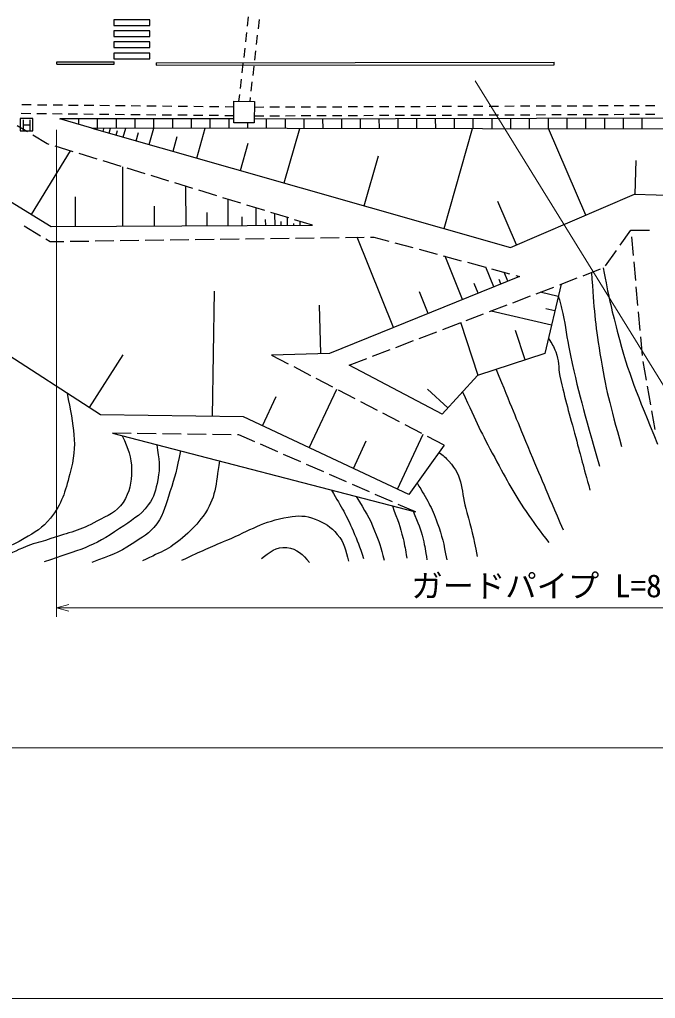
# Model space of a CAD drawing. Units: millimetres, scale not verified. Extents: x 40000 to 680000, y 20000 to 380000.
# Drawn here: x 113179 to 163962, y 205000 to 283188 of the extents above; entities that cross this region are included whole.
import ezdxf
from ezdxf.enums import TextEntityAlignment as Align

# ---------------------------------------------------------------- set-up
doc = ezdxf.new("R2010")
doc.units = ezdxf.units.MM
doc.header["$LTSCALE"] = 1000
for name, color, linetype, lineweight in [('M-BGD', 7, 'Continuous', 25), ('M-STR-HTXT', 7, 'Continuous', 13), ('M-STR-STRC', 7, 'Continuous', 13), ('M-TTL-BAND', 7, 'Continuous', 13)]:
    doc.layers.add(name, color=color, linetype=linetype, lineweight=lineweight)
doc.styles.add('ＭＳ ゴシック', font='')
doc.styles.get('ＭＳ ゴシック').set_extended_font_data('MS Gothic')

msp = doc.modelspace()

# ---------------------------------------------------------------- linework, layer by layer
at = {"layer": 'M-BGD'}
for p, q in [((131448, 283400), (131362, 282655)), ((132310, 283182), (132224, 282437)), ((131305, 282158), (131219, 281413)), ((132167, 281940), (132082, 281195)), ((131162, 280917), (131077, 280171)), ((132025, 280699), (131939, 279953)), ((116145, 279822), (120731, 279822)), ((116145, 279622), (116145, 279822)), ((116145, 279622), (120731, 279622)), ((120731, 279622), (120731, 279822)), ((124082, 279734), (155871, 279778)), ((124082, 279734), (124082, 279534)), ((124082, 279534), (155872, 279578)), ((131020, 279675), (130934, 278930)), ((131882, 279457), (131796, 278712)), ((155872, 279578), (155871, 279778)), ((130877, 278433), (130791, 277688)), ((131739, 278215), (131653, 277470)), ((130734, 277191), (130672, 276655)), ((131596, 276973), (131559, 276647)), ((113349, 276401), (114099, 276393)), ((114599, 276388), (115349, 276381)), ((115849, 276376), (116599, 276368)), ((117099, 276363), (117849, 276355)), ((118349, 276350), (119099, 276343)), ((119599, 276338), (120349, 276330)), ((120849, 276325), (121599, 276317)), ((122099, 276312), (122849, 276305)), ((123349, 276300), (124099, 276292)), ((124599, 276287), (125349, 276279)), ((125849, 276274), (126599, 276267)), ((127099, 276262), (127849, 276254)), ((128349, 276249), (129099, 276241)), ((129599, 276236), (130293, 276229)), ((131926, 276202), (132676, 276205)), ((133176, 276207), (133926, 276210)), ((134426, 276212), (135176, 276215)), ((135676, 276217), (136426, 276220)), ((136926, 276222), (137676, 276225)), ((138176, 276227), (138926, 276230)), ((139426, 276232), (140176, 276235)), ((140676, 276237), (141426, 276240)), ((141926, 276242), (142676, 276245)), ((143176, 276247), (143926, 276250)), ((144426, 276252), (145176, 276255)), ((145676, 276257), (146426, 276260)), ((146926, 276262), (147676, 276265)), ((148176, 276267), (148926, 276270)), ((149426, 276272), (150176, 276275)), ((150676, 276277), (151426, 276280)), ((151926, 276282), (152676, 276285)), ((153176, 276287), (153925, 276290)), ((154425, 276292), (155175, 276295)), ((155675, 276297), (156425, 276300)), ((156925, 276302), (157675, 276305)), ((158175, 276307), (158925, 276310)), ((159425, 276312), (160175, 276315)), ((160675, 276317), (161425, 276320)), ((161925, 276322), (162675, 276325)), ((163175, 276327), (163925, 276330)), ((114229, 275288), (113229, 275288)), ((113229, 275288), (113229, 274288)), ((113318, 275701), (114068, 275694)), ((114229, 274288), (114229, 275288)), ((114568, 275688), (115318, 275681)), ((115818, 275676), (116568, 275668)), ((130284, 275284), (116384, 275249)), ((116384, 275249), (130284, 275284)), ((118963, 274512), (116384, 275249)), ((117068, 275663), (117818, 275656)), ((117884, 275252), (117885, 274820)), ((118318, 275651), (119068, 275643)), ((119384, 275256), (119386, 274511)), ((119568, 275638), (120318, 275630)), ((120818, 275625), (121568, 275618)), ((120884, 275260), (120886, 274509)), ((122068, 275613), (122818, 275605)), ((122384, 275264), (122386, 274507)), ((123318, 275600), (124068, 275592)), ((123884, 275268), (123886, 274505)), ((124568, 275587), (125318, 275580)), ((125384, 275272), (125386, 274503)), ((125818, 275575), (126568, 275567)), ((126884, 275276), (126886, 274501)), ((127068, 275562), (127818, 275554)), ((128318, 275549), (129068, 275542)), ((128384, 275279), (128386, 274499)), ((129568, 275537), (130286, 275529)), ((129884, 275283), (129886, 274496)), ((131917, 275249), (180390, 275396)), ((131928, 275502), (132678, 275505)), ((132884, 275252), (132886, 274492)), ((133178, 275507), (133928, 275510)), ((134384, 275257), (134386, 274490)), ((134428, 275512), (135178, 275515)), ((135678, 275517), (136428, 275520)), ((135884, 275261), (135886, 274488)), ((136928, 275522), (137678, 275525)), ((137384, 275266), (137386, 274486)), ((138178, 275527), (138928, 275530)), ((138884, 275270), (138886, 274484)), ((139428, 275532), (140178, 275535)), ((140384, 275275), (140386, 274482)), ((140678, 275537), (141428, 275540)), ((141884, 275279), (141886, 274480)), ((141928, 275542), (142678, 275545)), ((143178, 275547), (143928, 275550)), ((143384, 275284), (143386, 274478)), ((144428, 275552), (145178, 275555)), ((144884, 275289), (144886, 274476)), ((145678, 275557), (146428, 275560)), ((146384, 275293), (146386, 274474)), ((146928, 275562), (147678, 275565)), ((147884, 275298), (147886, 274472)), ((148178, 275567), (148928, 275570)), ((149384, 275302), (149386, 274469)), ((149428, 275572), (150178, 275575)), ((150678, 275577), (151428, 275580)), ((150884, 275307), (150886, 274467)), ((151928, 275582), (152678, 275585)), ((152384, 275311), (152386, 274465)), ((153178, 275587), (153928, 275590)), ((153884, 275316), (153886, 274463)), ((154428, 275592), (155178, 275595)), ((155384, 275320), (155386, 274461)), ((155678, 275597), (156428, 275600)), ((156884, 275325), (156886, 274459)), ((156928, 275602), (157678, 275605)), ((158178, 275607), (158928, 275610)), ((158384, 275329), (158386, 274457)), ((159428, 275612), (160178, 275615)), ((159884, 275334), (159886, 274455)), ((160678, 275617), (161428, 275620)), ((161384, 275338), (161386, 274453)), ((161928, 275622), (162678, 275625)), ((162884, 275343), (162886, 274451)), ((163178, 275627), (163928, 275630)), ((113820, 274211), (112996, 274704)), ((113499, 274330), (113499, 275180)), ((113499, 274788), (113995, 274788)), ((113995, 275185), (113995, 274333)), ((172210, 274438), (118963, 274512)), ((118963, 274512), (152395, 264993)), ((119361, 274398), (119394, 274511)), ((119842, 274261), (119897, 274454)), ((120323, 274124), (120433, 274511)), ((121456, 273802), (121657, 274510)), ((123532, 273211), (123901, 274508)), ((127337, 272127), (128014, 274505)), ((131385, 274943), (131386, 274494)), ((134310, 270142), (135551, 274500)), ((147091, 266503), (149365, 274491)), ((158400, 267566), (155433, 274487)), ((113229, 274288), (114229, 274288)), ((115390, 273270), (114249, 273954)), ((120890, 273963), (120990, 274317)), ((122494, 273506), (122679, 274155)), ((125434, 272669), (125773, 273858)), ((115552, 273220), (115390, 273270)), ((117464, 272633), (116030, 273073)), ((130823, 271135), (131444, 273314)), ((114140, 267624), (117238, 272702)), ((119376, 272046), (117942, 272486)), ((140700, 268323), (141838, 272317)), ((121288, 271458), (119854, 271899)), ((121433, 266695), (121413, 271420)), ((162357, 269234), (162437, 271920)), ((123200, 270871), (121766, 271312)), ((125112, 270284), (123678, 270724)), ((127023, 269696), (125589, 270137)), ((126476, 266716), (126463, 269869)), ((111214, 269409), (115704, 266670)), ((117653, 266678), (117642, 269041)), ((128935, 269109), (127501, 269550)), ((152395, 264993), (162295, 269236)), ((162295, 269236), (185265, 268553)), ((123955, 266705), (123948, 268282)), ((130847, 268522), (129413, 268962)), ((129841, 266731), (129832, 268834)), ((132759, 267934), (131325, 268375)), ((152863, 265193), (151380, 268654)), ((128159, 266724), (128154, 267775)), ((130963, 266736), (130960, 267437)), ((132085, 266740), (132079, 268143)), ((134671, 267347), (133237, 267788)), ((133582, 266747), (133578, 267683)), ((113557, 266700), (114841, 265924)), ((115704, 266670), (136582, 266760)), ((132834, 266744), (132832, 267212)), ((134082, 266749), (134081, 267061)), ((134582, 266751), (134580, 267375)), ((135082, 266753), (135082, 266909)), ((136582, 266760), (135149, 267200)), ((135582, 266756), (135581, 267067)), ((161144, 265160), (161996, 266356)), ((161996, 266356), (163496, 266362)), ((161996, 266356), (161999, 266324)), ((115270, 265666), (115614, 265458)), ((115614, 265458), (116711, 265473)), ((117211, 265480), (118711, 265501)), ((119211, 265508), (120711, 265529)), ((121211, 265535), (122711, 265556)), ((123211, 265563), (124711, 265584)), ((125211, 265591), (126710, 265612)), ((127210, 265619), (128710, 265640)), ((129210, 265647), (130710, 265667)), ((131210, 265674), (132710, 265695)), ((133210, 265702), (134710, 265723)), ((135210, 265730), (136710, 265751)), ((137209, 265758), (138709, 265778)), ((139209, 265785), (140709, 265806)), ((143049, 258598), (140130, 265798)), ((141209, 265813), (141477, 265817)), ((141477, 265817), (142666, 265495)), ((143149, 265365), (144597, 264974)), ((162044, 265826), (162180, 264333)), ((145080, 264843), (146528, 264452)), ((147011, 264321), (148459, 263930)), ((148563, 260833), (147166, 264279)), ((159984, 263530), (160854, 264752)), ((148941, 263799), (150389, 263408)), ((162225, 263835), (162361, 262341)), ((151054, 261842), (150423, 263399)), ((150872, 263278), (152320, 262886)), ((152179, 262298), (151894, 263001)), ((152803, 262756), (153106, 262674)), ((158180, 262728), (159578, 263272)), ((153106, 262674), (137929, 256523)), ((149808, 261337), (149493, 262116)), ((151616, 262070), (151474, 262422)), ((156428, 262045), (155126, 256507)), ((156316, 262002), (156428, 262045)), ((156428, 262045), (157714, 262546)), ((128583, 251488), (128740, 261487)), ((145806, 259715), (145107, 261438)), ((154448, 261289), (155849, 261824)), ((156199, 261072), (154763, 261409)), ((162406, 261843), (162542, 260349)), ((137238, 256503), (137125, 260386)), ((150711, 259862), (152112, 260397)), ((152579, 260575), (153981, 261110)), ((148843, 259148), (150244, 259683)), ((155659, 258774), (150834, 259909)), ((155929, 259923), (155211, 260092)), ((162587, 259851), (162723, 258357)), ((146974, 258434), (148376, 258970)), ((149803, 254765), (148421, 258987)), ((145106, 257721), (146507, 258256)), ((153571, 255998), (152800, 258354)), ((143238, 257007), (144639, 257542)), ((162768, 257859), (162904, 256365)), ((119655, 251629), (111214, 257061)), ((137929, 256523), (133305, 256388)), ((141369, 256293), (142771, 256829)), ((155126, 256507), (149762, 254751)), ((118754, 252208), (121460, 256413)), ((133305, 256388), (134635, 255695)), ((139501, 255580), (140902, 256115)), ((162959, 255869), (163223, 254392)), ((135078, 255464), (136409, 254770)), ((146933, 251679), (139501, 255580)), ((136852, 254539), (138182, 253846)), ((149762, 254751), (146933, 251679)), ((136320, 248980), (138521, 253669)), ((138626, 253615), (139956, 252922)), ((147384, 252169), (145750, 253673)), ((163310, 253900), (163574, 252423)), ((132569, 250741), (133669, 253085)), ((140399, 252691), (141729, 251997)), ((142173, 251766), (143503, 251073)), ((163661, 251931), (163925, 250454)), ((131060, 251449), (119655, 251629)), ((144260, 245253), (131060, 251449)), ((143946, 250842), (145276, 250149)), ((122083, 250127), (120598, 250147)), ((120598, 250147), (144799, 243861)), ((124083, 250100), (122583, 250120)), ((126083, 250074), (124583, 250094)), ((128083, 250047), (126583, 250067)), ((130083, 250020), (128583, 250040)), ((130701, 250012), (130583, 250014)), ((131967, 249459), (130701, 250012)), ((139838, 247329), (140870, 249527)), ((143355, 245678), (145419, 250074)), ((145720, 249918), (147050, 249224)), ((133800, 248660), (132426, 249260)), ((147089, 249204), (144260, 245253)), ((135634, 247860), (134259, 248460)), ((137467, 247060), (136092, 247660)), ((139300, 246260), (137925, 246860)), ((141133, 245460), (139758, 246060)), ((142966, 244661), (141591, 245261)), ((144799, 243861), (143424, 244461))]:
    msp.add_line(p, q, dxfattribs=at)
for points in [[(123574, 283172), (120708, 283172), (120708, 282722), (123574, 282722)], [(123574, 282285), (120711, 282285), (120711, 281835), (123574, 281835)], [(123574, 281397), (120715, 281397), (120715, 280947), (123574, 280947)], [(120718, 280510), (120718, 280060), (123574, 280060), (123574, 280510)], [(130297, 276658), (131930, 276643), (131914, 274938), (130282, 274953)]]:
    msp.add_lwpolyline(points, close=True, dxfattribs=at)
for points, knots in [([(158861, 262993), (159054, 259948), (159133, 259033), (159530, 256523), (159997, 253576), (160307, 252538), (161254, 249082)], [0, 0, 0, 0, 1, 1, 1, 2, 2, 2, 2]), ([(159800, 263359), (160228, 260962), (160408, 260252), (160918, 258289), (161858, 254665), (162459, 253431), (164137, 249262)], [0, 0, 0, 0, 1, 1, 1, 2, 2, 2, 2]), ([(156207, 261103), (156339, 260646), (156367, 260517), (156462, 260138), (156761, 258938), (156805, 258240), (157050, 257028), (157809, 253272), (158230, 252041), (159488, 247527)], [0, 0, 0, 0, 1, 1, 1, 2, 2, 2, 3, 3, 3, 3]), ([(155411, 257717), (155719, 257275), (155816, 257089), (155999, 256649), (156294, 255941), (156177, 255465), (156335, 254715), (156746, 252775), (157090, 251714), (157597, 249797), (158031, 248152), (158172, 247632), (158732, 245593)], [0, 0, 0, 0, 1, 1, 1, 2, 2, 2, 3, 3, 3, 4, 4, 4, 4]), ([(151244, 255237), (152461, 252243), (152771, 251481), (153771, 249082), (154855, 246481), (155208, 245661), (156588, 242440)], [0, 0, 0, 0, 1, 1, 1, 2, 2, 2, 2]), ([(116984, 253348), (117459, 250620), (117874, 249325), (117197, 246896), (116792, 245444), (116586, 244539), (115642, 243365), (114989, 242553), (114431, 242263), (113540, 241725), (112396, 241035), (111816, 240914), (110345, 240506)], [0, 0, 0, 0, 1, 1, 1, 2, 2, 2, 3, 3, 3, 4, 4, 4, 4]), ([(148560, 253446), (149715, 250920), (150035, 250204), (151123, 248199), (152123, 246355), (152651, 245293), (153855, 243575), (154454, 242720), (154665, 242416), (155453, 241431)], [0, 0, 0, 0, 1, 1, 1, 2, 2, 2, 3, 3, 3, 3]), ([(121377, 249945), (121868, 248849), (122131, 248304), (122116, 247190), (122101, 246155), (122001, 245498), (121443, 244626), (120898, 243774), (120219, 243615), (119341, 243113), (118015, 242353), (117125, 242232), (115684, 241725), (115052, 241503), (114675, 241447), (114044, 241221), (113055, 240866), (112721, 240666), (111606, 240086)], [0, 0, 0, 0, 1, 1, 1, 2, 2, 2, 3, 3, 3, 4, 4, 4, 5, 5, 5, 6, 6, 6, 6]), ([(124140, 249227), (124321, 248023), (124440, 247502), (124218, 246434), (124046, 245610), (123971, 245085), (123461, 244416), (122754, 243488), (122101, 243199), (121149, 242524), (119056, 241040), (117933, 240831), (115137, 239876)], [0, 0, 0, 0, 1, 1, 1, 2, 2, 2, 3, 3, 3, 4, 4, 4, 4]), ([(126035, 248735), (125703, 247190), (125615, 246713), (125184, 245467), (124831, 244444), (124772, 243776), (124133, 242902), (123548, 242101), (122984, 241854), (122158, 241305), (121013, 240544), (120457, 240384), (118963, 239833)], [0, 0, 0, 0, 1, 1, 1, 2, 2, 2, 3, 3, 3, 4, 4, 4, 4]), ([(129135, 247930), (128848, 245988), (128882, 244984), (127833, 243533), (127349, 242864), (127011, 242536), (126404, 241977), (125265, 240932), (124598, 240717), (122998, 239960)], [0, 0, 0, 0, 1, 1, 1, 2, 2, 2, 3, 3, 3, 3]), ([(146664, 248610), (147044, 248369), (147176, 248205), (147465, 247905), (148636, 246690), (148431, 245450), (148894, 243827), (149284, 242464), (149394, 241975), (149735, 240296)], [0, 0, 0, 0, 1, 1, 1, 2, 2, 2, 3, 3, 3, 3]), ([(138084, 245605), (138957, 244117), (139248, 243678), (139814, 242356), (140180, 241501), (140304, 241187), (140655, 240128)], [0, 0, 0, 0, 1, 1, 1, 2, 2, 2, 2]), ([(144923, 246178), (145760, 244775), (146067, 244301), (146540, 242986), (146942, 241870), (147045, 241408), (147297, 240044)], [0, 0, 0, 0, 1, 1, 1, 2, 2, 2, 2]), ([(140058, 245092), (140813, 243873), (141080, 243481), (141538, 242356), (141902, 241461), (142010, 241105), (142294, 240002)], [0, 0, 0, 0, 1, 1, 1, 2, 2, 2, 2]), ([(142951, 244341), (143403, 243133), (143566, 242773), (143808, 241725), (143947, 241123), (143994, 240904), (144102, 240170)], [0, 0, 0, 0, 1, 1, 1, 2, 2, 2, 2]), ([(126151, 240002), (127845, 240799), (128315, 241008), (129725, 241599), (131618, 242393), (132617, 243122), (134643, 243449), (135472, 243583), (136010, 243599), (136787, 243281), (137563, 242963), (138014, 242704), (138553, 242062), (139135, 241368), (139230, 240858), (139436, 239918)], [0, 0, 0, 0, 1, 1, 1, 2, 2, 2, 3, 3, 3, 4, 4, 4, 5, 5, 5, 5]), ([(144608, 243911), (145032, 242899), (145187, 242581), (145405, 241683), (145559, 241051), (145604, 240810), (145700, 240044)], [0, 0, 0, 0, 1, 1, 1, 2, 2, 2, 2]), ([(132499, 240128), (133135, 240650), (133660, 241089), (134517, 241011), (135356, 240934), (135794, 240441), (136325, 239833)], [0, 0, 0, 0, 1, 1, 1, 2, 2, 2, 2])]:
    msp.add_open_spline(points, degree=3, knots=knots, dxfattribs=at)
at = {"layer": 'M-STR-HTXT'}
for p, q in [((116121, 274380), (116121, 235492)), ((116121, 236192), (117121, 236455)), ((116121, 236192), (196555, 236192)), ((116121, 236192), (117121, 235928)), ((67204, 225014), (305725, 225014))]:
    msp.add_line(p, q, dxfattribs=at)
at = {"layer": 'M-STR-STRC'}
msp.add_line((149554, 278297), (165641, 252278), dxfattribs=at)
at = {"layer": 'M-TTL-BAND'}
msp.add_line((40000, 205000), (579000, 205000), dxfattribs=at)

# ---------------------------------------------------------------- texts
at = {"layer": 'M-STR-HTXT', "style": 'ＭＳ ゴシック'}
msp.add_text('ガードパイプ L=80.0', height=1833, dxfattribs=at).set_placement((156338, 236492), align=Align.BOTTOM_CENTER)

doc.saveas('drawing.dxf')
